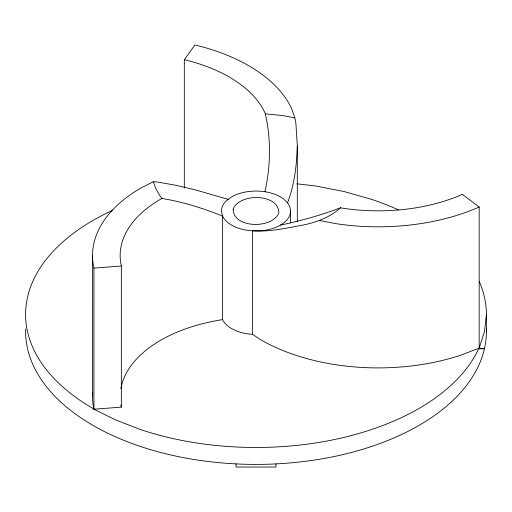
<?xml version="1.0" encoding="UTF-8"?>
<svg xmlns="http://www.w3.org/2000/svg" width="512" height="512" viewBox="0 0 512 512"><rect width="100%" height="100%" fill="white"/><g stroke="black" fill="none" stroke-linecap="round" stroke-linejoin="round"><path stroke-width="0.77" d="M184.314 188.038L184.314 59.699L194.899 44.954A165.882 95.77 0 0 1 291.654 108.646L294.842 117.901L295.885 123.322L297.306 145.984C296.698 165.254 294.483 184.774 287.52 202.874C292.288 208.448 290.08 216.307 290.56 222.931M479.219 281.478A230.406 133.024 0 0 1 486.406 314.445L484.429 331.821L479.174 348.115L461.133 355.072A165.901 95.782 0 0 1 260.883 339.859L252.416 334.272L251.488 334.24A34.541 19.942 0 0 1 222.618 319.616A138.24 79.814 0 0 0 120.89 388.518M290.56 210.989L290.266 213.594A34.541 19.942 0 0 1 260.512 230.771L251.488 230.771A34.541 19.942 0 0 1 222.643 216.154C203.117 208.224 182.893 201.92 162.08 198.464L160.646 199.187A138.234 79.808 0 0 0 121.344 266.042L121.338 407.13L93.926 409.216L93.082 408.518M222.618 319.622L222.618 216.154L221.44 210.989L221.734 208.384A34.541 19.942 0 0 1 226.093 201.03L231.565 196.883A34.541 19.942 0 0 1 242.803 192.57C250.042 190.861 257.594 190.643 264.947 191.718C270.656 166.163 271.168 139.43 265.318 113.862L264.947 112.781A138.24 79.814 0 0 0 184.32 59.699M462.342 194.362A138.246 79.814 0 0 1 342.406 208.134L340.602 207.776C328.525 218.598 312.877 223.558 297.165 226.15C282.451 228.883 267.462 232.019 252.416 230.81L252.416 334.272M228.07 199.29L194.912 189.747L175.456 185.229L157.408 182.022L153.382 181.683L141.101 187.898A165.869 95.763 0 0 0 93.939 268.122L93.926 409.216L115.744 419.987L140.8 429.658A230.406 133.024 0 0 0 478.554 348.89L484.429 348.749L479.174 348.115L479.174 207.021L462.342 194.362M340.602 207.776C321.062 215.181 300.883 220.851 280.435 225.101M93.926 268.122L121.338 266.042M265.318 113.862L282.835 115.546L294.842 117.901M296.845 183.814L315.635 185.971L344.173 191.565L371.2 199.258A230.406 133.024 0 0 1 398.496 209.92M319.782 220.518L335.251 223.552A165.888 95.776 0 0 0 479.174 207.027M162.08 198.464L160.211 196.275L155.853 188.858L153.382 181.683M287.52 202.874L283.418 198.842L280.435 196.883A34.541 19.942 0 0 0 264.941 191.731M486.4 314.458L486.4 331.386M297.306 145.984L297.306 221.83M275.917 463.872L275.917 467.046L236.083 467.046L236.083 463.872M92.512 255.622L92.512 396.717M121.338 407.13A138.24 79.814 0 0 1 120.883 404.909M93.069 408.512A230.406 133.024 0 0 1 112.762 210.253M93.933 409.216A165.882 95.77 0 0 1 92.653 392.8M486.362 329.018A230.394 133.018 0 0 1 256.006 464.403A230.394 133.018 0 0 1 25.645 329.018M233.158 209.254C233.267 228.787 273.165 228.934 278.842 212.73C278.733 193.197 238.835 193.05 233.158 209.254"/></g></svg>
